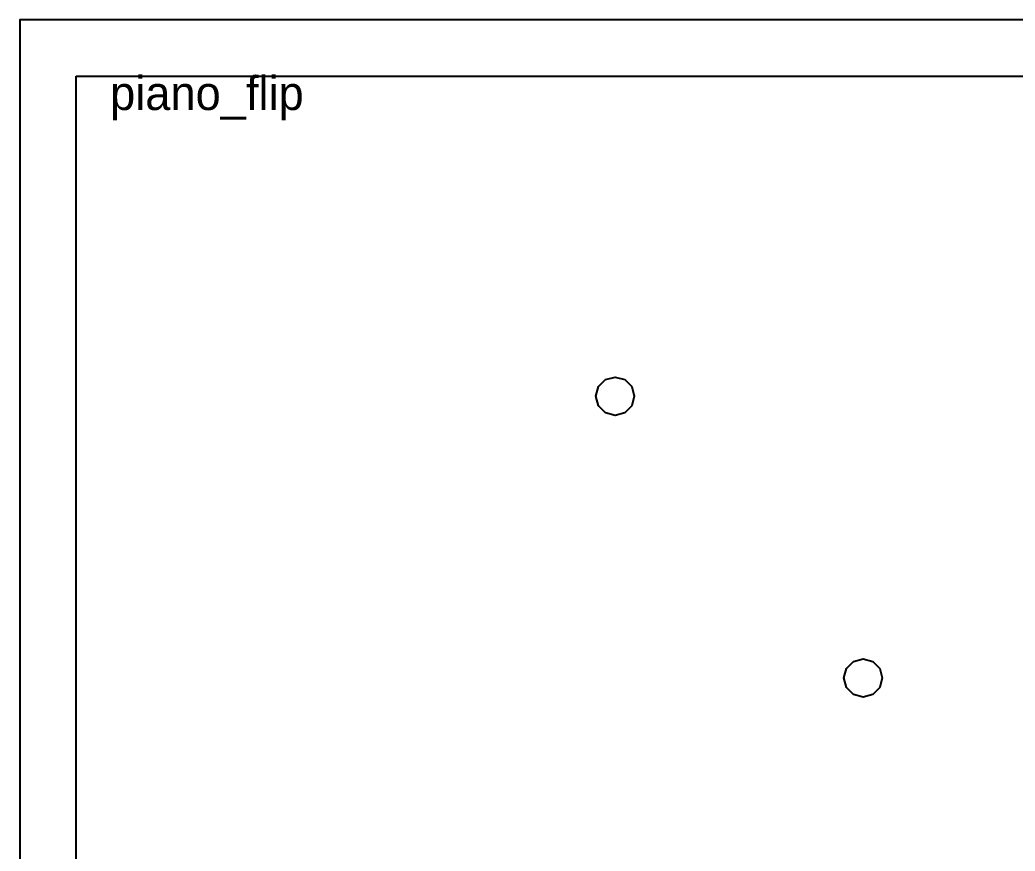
# Model space of a CAD drawing. Header units: millimetres. Extents: x 0 to 390, y 0 to 390.
# Drawn here: x 0 to 88.3, y 316.2 to 390 of the extents above; entities that cross this region are included whole.
import ezdxf

# ---------------------------------------------------------------- set-up
doc = ezdxf.new("R2010")
doc.units = ezdxf.units.MM
doc.layers.add('SEGNO', color=5, linetype='CONTINUOUS')
doc.layers.add('TAGLIO', color=1, linetype='CONTINUOUS')

msp = doc.modelspace()

# ---------------------------------------------------------------- linework, layer by layer
at = {"layer": 'SEGNO'}
msp.add_lwpolyline([(0, 0), (390, 0), (390, 390), (0, 390)], close=True, dxfattribs=at)
at = {"layer": 'TAGLIO'}
for points in [[(5, 385), (204.6, 385), (204.6, 245.38), (5, 245.38)], [(54.5, 356.6), (54.272, 355.75), (53.65, 355.128), (52.8, 354.9), (51.95, 355.128), (51.328, 355.75), (51.1, 356.6), (51.328, 357.45), (51.95, 358.072), (52.8, 358.3), (53.65, 358.072), (54.272, 357.45)], [(76.5, 331.6), (76.272, 330.75), (75.65, 330.128), (74.8, 329.9), (73.95, 330.128), (73.328, 330.75), (73.1, 331.6), (73.328, 332.45), (73.95, 333.072), (74.8, 333.3), (75.65, 333.072), (76.272, 332.45)]]:
    msp.add_lwpolyline(points, close=True, dxfattribs=at)

# ---------------------------------------------------------------- texts
at = {"layer": 'SEGNO'}
msp.add_text('piano_flip', height=3, dxfattribs=at).set_placement((8, 382))

doc.saveas('drawing.dxf')
